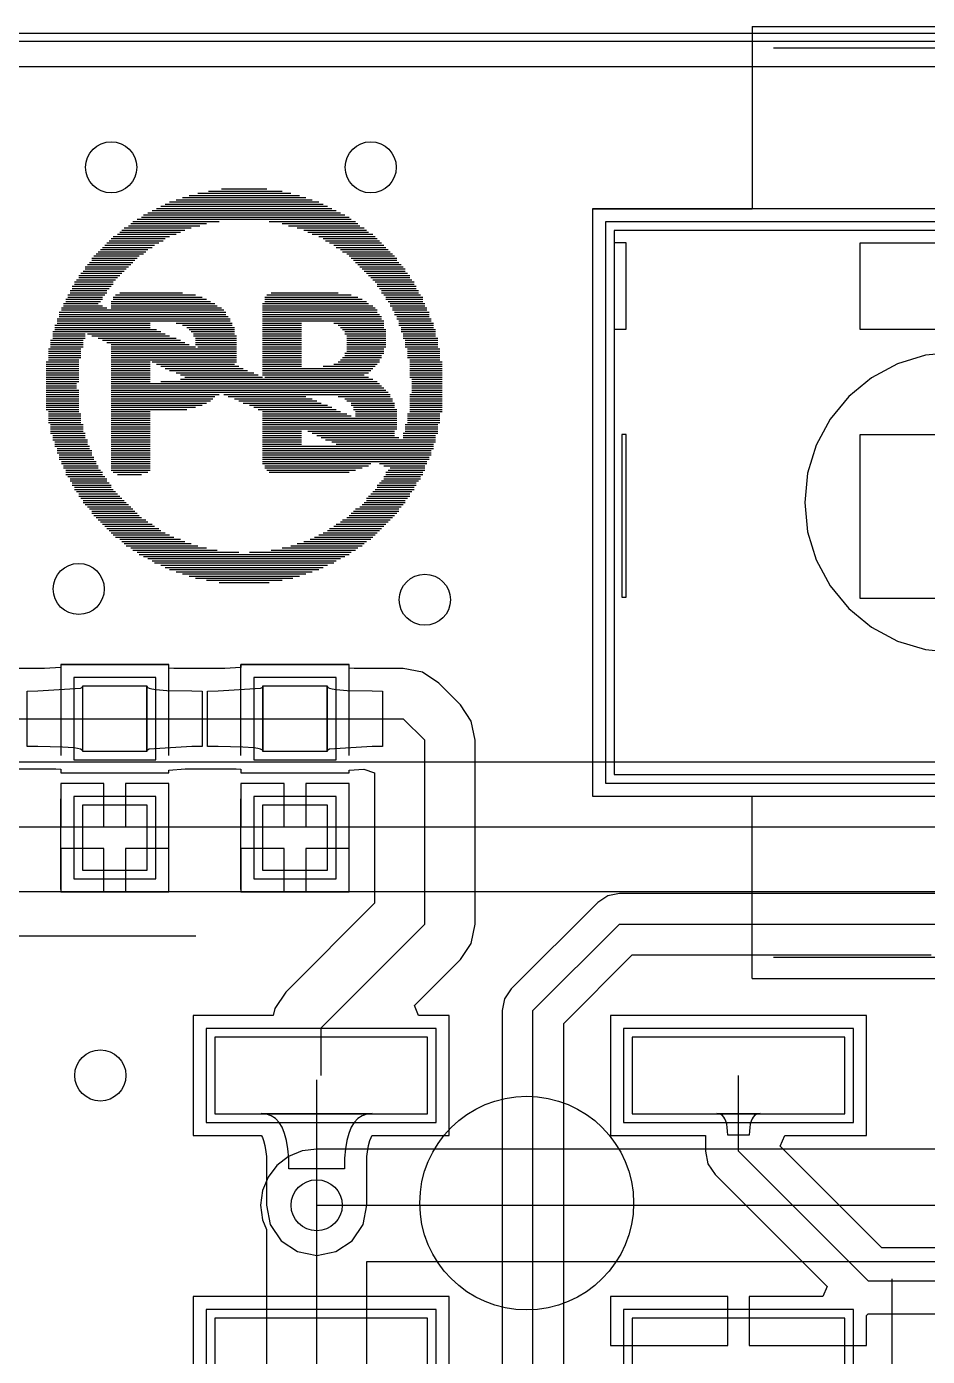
# Model space of a CAD drawing. Header units: millimetres. Extents: x 45 to 153, y 65 to 102.
# Drawn here: x 75.33 to 85.91, y 86.11 to 101.73 of the extents above; entities that cross this region are included whole.
import ezdxf

# ---------------------------------------------------------------- set-up
doc = ezdxf.new("R2010")
doc.units = ezdxf.units.MM
for name, color, linetype in [('BottomLayer', 5, 'Continuous'), ('BottomOverlay', 54, 'Continuous'), ('KeepOutLayer', 6, 'Continuous'), ('Mechanical1', 6, 'Continuous'), ('Mechanical4', 56, 'Continuous'), ('MultiLayer', 9, 'Continuous'), ('TopLayer', 1, 'Continuous'), ('TopOverlay', 2, 'Continuous'), ('TopPaste', 8, 'Continuous'), ('TopSolder', 216, 'Continuous')]:
    doc.layers.add(name, color=color, linetype=linetype)

# ---------------------------------------------------------------- blocks, each defined once
blk = doc.blocks.new('IRL2203_1')
at = {"layer": 'Mechanical1'}
for p, q in [((-2.8, 12.82), (-2.8, 3.16)), ((7.88, 12.82), (7.88, 3.16))]:
    blk.add_line(p, q, dxfattribs=at)
at = {"layer": 'Mechanical4'}
for p, q in [((-0.91, 14.94), (5.99, 14.94)), ((-0.91, 14.94), (-0.91, 13.07)), ((5.99, 14.94), (5.99, 13.07)), ((-3.05, 13.07), (-3.05, 2.91)), ((-3.05, 13.07), (-0.91, 13.07)), ((8.13, 13.07), (5.99, 13.07)), ((8.13, 13.07), (8.13, 2.91)), ((-3.05, 2.91), (-0.78, 2.91)), ((-0.78, 2.91), (-0.78, -2.14)), ((5.86, 2.91), (5.86, -2.14)), ((5.86, 2.91), (8.13, 2.91)), ((5.86, -2.14), (-0.78, -2.14))]:
    blk.add_line(p, q, dxfattribs=at)
at = {"layer": 'TopLayer'}
for p, q in [((-0.655, 14.69), (-0.655, 6.69)), ((5.735, 14.69), (-0.655, 14.69)), ((5.735, 6.69), (5.735, 14.69)), ((-0.655, 6.69), (5.735, 6.69)), ((-0.53, 1.89), (-0.53, -1.89)), ((0.53, 1.89), (-0.53, 1.89)), ((0.53, -1.89), (0.53, 1.89)), ((4.55, 1.89), (4.55, -1.89)), ((5.61, 1.89), (4.55, 1.89)), ((5.61, -1.89), (5.61, 1.89)), ((-0.53, -1.89), (0.53, -1.89)), ((4.55, -1.89), (5.61, -1.89))]:
    blk.add_line(p, q, dxfattribs=at)
at = {"layer": 'TopOverlay'}
blk.add_line((-2.8, 3.16), (7.86, 3.16), dxfattribs=at)
blk.add_circle((-1.51, -0.4), 0.25, dxfattribs=at)
at = {"layer": 'TopPaste'}
for p, q in [((-0.655, 14.69), (-0.655, 6.69)), ((5.735, 14.69), (-0.655, 14.69)), ((4.577, 14.689), (4.577, 14.55)), ((5.59, 14.689), (4.577, 14.689)), ((5.59, 14.55), (5.59, 14.689)), ((5.735, 6.69), (5.735, 14.69)), ((1.428, 14.599), (1.428, 14.55)), ((3.34, 14.599), (1.428, 14.599)), ((1.428, 14.55), (3.34, 14.55)), ((3.34, 14.55), (3.34, 14.599)), ((4.577, 14.55), (5.59, 14.55)), ((1.412, 10.842), (1.412, 11.8)), ((1.412, 11.8), (3.34, 11.8)), ((3.34, 11.8), (3.34, 10.842)), ((4.572, 10.815), (4.572, 11.8)), ((4.572, 11.8), (5.59, 11.8)), ((5.59, 11.8), (5.59, 10.815)), ((3.34, 10.842), (1.412, 10.842)), ((5.59, 10.815), (4.572, 10.815)), ((1.402, 6.968), (1.402, 9.05)), ((1.402, 9.05), (3.34, 9.05)), ((3.34, 9.05), (3.34, 6.968)), ((4.566, 6.958), (4.566, 9.05)), ((4.566, 9.05), (5.59, 9.05)), ((5.59, 9.05), (5.59, 6.958)), ((3.34, 6.968), (1.402, 6.968)), ((5.59, 6.958), (4.566, 6.958)), ((-0.655, 6.69), (5.735, 6.69)), ((-0.53, 1.89), (-0.53, -1.89)), ((0.53, 1.89), (-0.53, 1.89)), ((0.53, -1.89), (0.53, 1.89)), ((4.55, 1.89), (4.55, -1.89)), ((5.61, 1.89), (4.55, 1.89)), ((5.61, -1.89), (5.61, 1.89)), ((-0.53, -1.89), (0.53, -1.89)), ((4.55, -1.89), (5.61, -1.89))]:
    blk.add_line(p, q, dxfattribs=at)
at = {"layer": 'TopSolder'}
for p, q in [((-0.757, 14.792), (-0.757, 6.588)), ((5.837, 14.792), (-0.757, 14.792)), ((5.837, 6.588), (5.837, 14.792)), ((-0.757, 6.588), (5.837, 6.588)), ((-0.632, 1.992), (-0.632, -1.992)), ((0.632, 1.992), (-0.632, 1.992)), ((0.632, -1.992), (0.632, 1.992)), ((4.448, 1.992), (4.448, -1.992)), ((5.712, 1.992), (4.448, 1.992)), ((5.712, -1.992), (5.712, 1.992)), ((-0.632, -1.992), (0.632, -1.992)), ((4.448, -1.992), (5.712, -1.992))]:
    blk.add_line(p, q, dxfattribs=at)
blk = doc.blocks.new('__2812__41')
at = {"layer": 'TopLayer'}
for p, q in [((-1.25, 0.45), (-1.25, -0.45)), ((1.25, 0.45), (-1.25, 0.45)), ((1.25, -0.45), (1.25, 0.45)), ((3.65, 0.45), (3.65, -0.45)), ((6.15, 0.45), (3.65, 0.45)), ((6.15, -0.45), (6.15, 0.45)), ((-1.25, -0.45), (1.25, -0.45)), ((3.65, -0.45), (6.15, -0.45)), ((-1.25, -2.85), (-1.25, -3.75)), ((1.25, -2.85), (-1.25, -2.85)), ((1.25, -3.75), (1.25, -2.85)), ((3.65, -2.85), (3.65, -3.75)), ((6.15, -2.85), (3.65, -2.85)), ((6.15, -3.75), (6.15, -2.85)), ((-1.25, -3.75), (1.25, -3.75)), ((3.65, -3.75), (6.15, -3.75))]:
    blk.add_line(p, q, dxfattribs=at)
at = {"layer": 'TopOverlay'}
blk.add_line((6.706, -4.115), (6.706, -2.388), dxfattribs=at)
blk.add_circle((2.413, -1.499), 1.255, dxfattribs=at)
at = {"layer": 'TopPaste'}
for p, q in [((-1.25, 0.45), (-1.25, -0.45)), ((1.25, 0.45), (-1.25, 0.45)), ((1.25, -0.45), (1.25, 0.45)), ((3.65, 0.45), (3.65, -0.45)), ((6.15, 0.45), (3.65, 0.45)), ((6.15, -0.45), (6.15, 0.45)), ((-1.25, -0.45), (1.25, -0.45)), ((3.65, -0.45), (6.15, -0.45)), ((-1.25, -2.85), (-1.25, -3.75)), ((1.25, -2.85), (-1.25, -2.85)), ((1.25, -3.75), (1.25, -2.85)), ((3.65, -2.85), (3.65, -3.75)), ((6.15, -2.85), (3.65, -2.85)), ((6.15, -3.75), (6.15, -2.85)), ((-1.25, -3.75), (1.25, -3.75)), ((3.65, -3.75), (6.15, -3.75))]:
    blk.add_line(p, q, dxfattribs=at)
at = {"layer": 'TopSolder'}
for p, q in [((-1.352, 0.552), (-1.352, -0.552)), ((1.352, 0.552), (-1.352, 0.552)), ((1.352, -0.552), (1.352, 0.552)), ((3.548, 0.552), (3.548, -0.552)), ((6.252, 0.552), (3.548, 0.552)), ((6.252, -0.552), (6.252, 0.552)), ((-1.352, -0.552), (1.352, -0.552)), ((3.548, -0.552), (6.252, -0.552)), ((-1.352, -2.748), (-1.352, -3.852)), ((1.352, -2.748), (-1.352, -2.748)), ((1.352, -3.852), (1.352, -2.748)), ((3.548, -2.748), (3.548, -3.852)), ((6.252, -2.748), (3.548, -2.748)), ((6.252, -3.852), (6.252, -2.748)), ((-1.352, -3.852), (1.352, -3.852)), ((3.548, -3.852), (6.252, -3.852))]:
    blk.add_line(p, q, dxfattribs=at)
blk = doc.blocks.new('C0603_62')
at = {"layer": 'TopLayer'}
for p, q in [((-0.356, 0.559), (-0.356, -0.203)), ((0.406, 0.559), (-0.356, 0.559)), ((0.406, -0.203), (0.406, 0.559)), ((1.041, 0.559), (1.041, -0.203)), ((1.803, 0.559), (1.041, 0.559)), ((1.803, -0.203), (1.803, 0.559)), ((-0.356, -0.203), (0.406, -0.203)), ((1.041, -0.203), (1.803, -0.203))]:
    blk.add_line(p, q, dxfattribs=at)
at = {"layer": 'TopOverlay'}
for p, q in [((-0.61, -0.457), (-0.61, 0.813)), ((0.457, 0.813), (-0.61, 0.813)), ((2.032, 0.813), (0.965, 0.813)), ((2.057, -0.457), (2.057, 0.813)), ((-0.61, -0.457), (0.457, -0.457)), ((2.032, -0.457), (0.965, -0.457))]:
    blk.add_line(p, q, dxfattribs=at)
at = {"layer": 'TopPaste'}
for p, q in [((-0.356, 0.559), (-0.356, -0.203)), ((0.406, 0.559), (-0.356, 0.559)), ((0.406, -0.203), (0.406, 0.559)), ((1.041, 0.559), (1.041, -0.203)), ((1.803, 0.559), (1.041, 0.559)), ((1.803, -0.203), (1.803, 0.559)), ((-0.356, -0.203), (0.406, -0.203)), ((1.041, -0.203), (1.803, -0.203))]:
    blk.add_line(p, q, dxfattribs=at)
at = {"layer": 'TopSolder'}
for p, q in [((-0.457, 0.66), (-0.457, -0.305)), ((0.508, 0.66), (-0.457, 0.66)), ((0.508, -0.305), (0.508, 0.66)), ((0.94, 0.66), (0.94, -0.305)), ((1.905, 0.66), (0.94, 0.66)), ((1.905, -0.305), (1.905, 0.66)), ((-0.457, -0.305), (0.508, -0.305)), ((0.94, -0.305), (1.905, -0.305))]:
    blk.add_line(p, q, dxfattribs=at)
blk = doc.blocks.new('C0603_63')
at = {"layer": 'TopLayer'}
for p, q in [((-0.356, 0.559), (-0.356, -0.203)), ((0.406, 0.559), (-0.356, 0.559)), ((0.406, -0.203), (0.406, 0.559)), ((1.041, 0.559), (1.041, -0.203)), ((1.803, 0.559), (1.041, 0.559)), ((1.803, -0.203), (1.803, 0.559)), ((-0.356, -0.203), (0.406, -0.203)), ((1.041, -0.203), (1.803, -0.203))]:
    blk.add_line(p, q, dxfattribs=at)
at = {"layer": 'TopOverlay'}
for p, q in [((-0.61, -0.457), (-0.61, 0.813)), ((0.457, 0.813), (-0.61, 0.813)), ((2.032, 0.813), (0.965, 0.813)), ((2.057, -0.457), (2.057, 0.813)), ((0.457, -0.457), (-0.61, -0.457)), ((2.032, -0.457), (0.965, -0.457))]:
    blk.add_line(p, q, dxfattribs=at)
at = {"layer": 'TopPaste'}
for p, q in [((-0.356, 0.559), (-0.356, -0.203)), ((0.406, 0.559), (-0.356, 0.559)), ((0.406, -0.203), (0.406, 0.559)), ((1.041, 0.559), (1.041, -0.203)), ((1.803, 0.559), (1.041, 0.559)), ((1.803, -0.203), (1.803, 0.559)), ((-0.356, -0.203), (0.406, -0.203)), ((1.041, -0.203), (1.803, -0.203))]:
    blk.add_line(p, q, dxfattribs=at)
at = {"layer": 'TopSolder'}
for p, q in [((-0.457, 0.66), (-0.457, -0.305)), ((0.508, 0.66), (-0.457, 0.66)), ((0.508, -0.305), (0.508, 0.66)), ((0.94, 0.66), (0.94, -0.305)), ((1.905, 0.66), (0.94, 0.66)), ((1.905, -0.305), (1.905, 0.66)), ((-0.457, -0.305), (0.508, -0.305)), ((0.94, -0.305), (1.905, -0.305))]:
    blk.add_line(p, q, dxfattribs=at)
blk = doc.blocks.new('18650_SMT_B_66')
at = {"layer": 'BottomOverlay'}
for p, q in [((55.2, -1.066), (60.532, -1.066)), ((69.985, -11.58), (-7.015, -11.58))]:
    blk.add_line(p, q, dxfattribs=at)

msp = doc.modelspace()

# ---------------------------------------------------------------- linework, layer by layer
at = {"layer": 'BottomLayer'}
for p, q in [((48.811, 101.262), (146.747, 101.262)), ((85.889, 97.868), (85.559, 97.767)), ((86.233, 97.901), (85.889, 97.868)), ((85.559, 97.767), (85.254, 97.604)), ((85.254, 97.604), (84.987, 97.385)), ((84.987, 97.385), (84.768, 97.118)), ((84.768, 97.118), (84.605, 96.813)), ((84.605, 96.813), (84.504, 96.483)), ((84.504, 96.483), (84.471, 96.139)), ((84.471, 96.139), (84.504, 95.795)), ((84.504, 95.795), (84.605, 95.465)), ((84.605, 95.465), (84.768, 95.16)), ((84.768, 95.16), (84.987, 94.893)), ((84.987, 94.893), (85.254, 94.674)), ((85.254, 94.674), (85.559, 94.511)), ((85.559, 94.511), (85.889, 94.41)), ((85.889, 94.41), (86.233, 94.377)), ((109.347, 93.09), (74.737, 93.09)), ((74.422, 92.329), (104.902, 92.329)), ((74.422, 91.568), (109.032, 91.568)), ((78.41, 88.455), (78.274, 88.35)), ((78.569, 88.521), (78.41, 88.455)), ((78.74, 88.544), (78.569, 88.521)), ((104.775, 88.544), (78.74, 88.544)), ((78.274, 88.35), (78.169, 88.214)), ((78.169, 88.214), (78.103, 88.055)), ((78.103, 88.055), (78.08, 87.884)), ((78.08, 87.884), (78.103, 87.713)), ((78.74, 84.074), (78.74, 87.884)), ((78.74, 87.884), (104.775, 87.884)), ((78.103, 87.713), (78.15, 87.6)), ((78.15, 87.6), (78.15, 84.319)), ((79.33, 84.074), (79.33, 87.224)), ((79.33, 87.224), (104.502, 87.224))]:
    msp.add_line(p, q, dxfattribs=at)
for centre in [(76.327, 100.076), (79.375, 100.076), (75.946, 95.123), (80.01, 94.996), (76.2, 89.408), (78.74, 87.884)]:
    msp.add_circle(centre, 0.3, dxfattribs=at)
at = {"layer": 'KeepOutLayer'}
msp.add_line((47.904, 101.651), (147.876, 101.651), dxfattribs=at)
at = {"layer": 'MultiLayer'}
for centre in [(76.327, 100.076), (79.375, 100.076), (75.946, 95.123), (80.01, 94.996), (76.2, 89.408), (78.74, 87.884)]:
    msp.add_circle(centre, 0.3, dxfattribs=at)
at = {"layer": 'TopLayer'}
for p, q in [((48.811, 101.262), (146.747, 101.262)), ((86.791, 99.588), (81.979, 99.588)), ((81.979, 99.588), (81.979, 92.69)), ((75.734, 94.202), (75.544, 94.189)), ((75.982, 94.234), (75.734, 94.234)), ((75.734, 94.234), (75.734, 94.202)), ((75.991, 94.236), (75.982, 94.234)), ((76.001, 94.234), (75.991, 94.236)), ((76.738, 94.234), (76.001, 94.234)), ((76.747, 94.236), (76.738, 94.234)), ((76.757, 94.234), (76.747, 94.236)), ((77.004, 94.234), (76.757, 94.234)), ((77.004, 94.191), (77.004, 94.234)), ((77.851, 94.202), (77.661, 94.189)), ((78.098, 94.234), (77.851, 94.234)), ((77.851, 94.234), (77.851, 94.202)), ((78.108, 94.236), (78.098, 94.234)), ((78.118, 94.234), (78.108, 94.236)), ((78.854, 94.234), (78.118, 94.234)), ((78.864, 94.236), (78.854, 94.234)), ((78.874, 94.234), (78.864, 94.236)), ((79.121, 94.234), (78.874, 94.234)), ((79.121, 94.191), (79.121, 94.234)), ((75.544, 94.189), (74.946, 94.189)), ((77.062, 94.189), (77.004, 94.191)), ((77.661, 94.189), (77.062, 94.189)), ((79.179, 94.189), (79.121, 94.191)), ((79.756, 94.189), (79.179, 94.189)), ((79.982, 94.144), (79.756, 94.189)), ((80.173, 94.016), (79.982, 94.144)), ((75.341, 93.924), (75.465, 93.925)), ((75.341, 93.274), (75.341, 93.924)), ((75.465, 93.925), (75.965, 93.958)), ((75.965, 93.958), (75.985, 93.967)), ((75.985, 93.967), (75.991, 93.977)), ((75.991, 93.977), (75.991, 93.221)), ((76.747, 93.221), (76.747, 93.977)), ((76.747, 93.977), (76.754, 93.967)), ((76.754, 93.967), (76.773, 93.958)), ((76.773, 93.958), (76.806, 93.95)), ((76.806, 93.95), (76.851, 93.943)), ((76.851, 93.943), (76.981, 93.932)), ((76.981, 93.932), (77.274, 93.925)), ((77.274, 93.925), (77.397, 93.924)), ((77.397, 93.924), (77.397, 93.274)), ((77.458, 93.924), (77.582, 93.925)), ((77.458, 93.274), (77.458, 93.924)), ((77.582, 93.925), (78.082, 93.958)), ((78.082, 93.958), (78.102, 93.967)), ((78.102, 93.967), (78.108, 93.977)), ((78.108, 93.977), (78.108, 93.221)), ((78.864, 93.221), (78.864, 93.977)), ((78.864, 93.977), (78.87, 93.967)), ((78.87, 93.967), (78.89, 93.958)), ((78.89, 93.958), (78.922, 93.95)), ((78.922, 93.95), (78.968, 93.943)), ((78.968, 93.943), (79.098, 93.932)), ((79.098, 93.932), (79.39, 93.925)), ((79.39, 93.925), (79.514, 93.924)), ((79.514, 93.924), (79.514, 93.274)), ((80.427, 93.762), (80.173, 94.016)), ((80.555, 93.571), (80.427, 93.762)), ((70.968, 93.599), (78.486, 93.599)), ((78.486, 93.599), (79.756, 93.599)), ((79.756, 93.599), (80.01, 93.345)), ((80.6, 93.345), (80.555, 93.571)), ((75.465, 93.273), (75.341, 93.274)), ((75.757, 93.266), (75.465, 93.273)), ((75.887, 93.255), (75.757, 93.266)), ((77.274, 93.273), (76.773, 93.24)), ((77.397, 93.274), (77.274, 93.273)), ((77.582, 93.273), (77.458, 93.274)), ((77.874, 93.266), (77.582, 93.273)), ((78.004, 93.255), (77.874, 93.266)), ((79.39, 93.273), (78.89, 93.24)), ((79.514, 93.274), (79.39, 93.273)), ((80.01, 91.186), (80.01, 93.345)), ((80.6, 91.186), (80.6, 93.345)), ((75.933, 93.248), (75.887, 93.255)), ((75.965, 93.24), (75.933, 93.248)), ((75.985, 93.231), (75.965, 93.24)), ((75.991, 93.221), (75.985, 93.231)), ((76.754, 93.231), (76.747, 93.221)), ((76.773, 93.24), (76.754, 93.231)), ((78.05, 93.248), (78.004, 93.255)), ((78.082, 93.24), (78.05, 93.248)), ((78.102, 93.231), (78.082, 93.24)), ((78.108, 93.221), (78.102, 93.231)), ((78.87, 93.231), (78.864, 93.221)), ((78.89, 93.24), (78.87, 93.231)), ((75.078, 93.009), (75.676, 93.009)), ((75.676, 93.009), (75.734, 93.007)), ((75.734, 93.007), (75.734, 92.964)), ((75.734, 92.964), (75.982, 92.964)), ((75.982, 92.964), (75.991, 92.962)), ((75.991, 92.962), (76.001, 92.964)), ((76.001, 92.964), (76.738, 92.964)), ((76.738, 92.964), (76.747, 92.962)), ((76.747, 92.962), (76.757, 92.964)), ((76.757, 92.964), (77.004, 92.964)), ((77.004, 92.996), (77.195, 93.009)), ((77.004, 92.964), (77.004, 92.996)), ((77.195, 93.009), (77.793, 93.009)), ((77.793, 93.009), (77.851, 93.007)), ((77.851, 93.007), (77.851, 92.964)), ((77.851, 92.964), (78.098, 92.964)), ((78.098, 92.964), (78.108, 92.962)), ((78.108, 92.962), (78.118, 92.964)), ((78.118, 92.964), (78.854, 92.964)), ((78.854, 92.964), (78.864, 92.962)), ((78.864, 92.962), (78.874, 92.964)), ((78.874, 92.964), (79.121, 92.964)), ((79.121, 92.996), (79.293, 93.007)), ((79.121, 92.964), (79.121, 92.996)), ((79.293, 93.007), (79.42, 92.962)), ((79.42, 92.962), (79.42, 91.431)), ((76.242, 92.837), (75.734, 92.837)), ((75.734, 92.837), (75.734, 92.329)), ((76.242, 92.329), (76.242, 92.837)), ((77.004, 92.837), (76.496, 92.837)), ((76.496, 92.837), (76.496, 92.329)), ((77.004, 92.329), (77.004, 92.837)), ((78.359, 92.837), (77.851, 92.837)), ((77.851, 92.837), (77.851, 92.329)), ((78.359, 92.329), (78.359, 92.837)), ((79.121, 92.837), (78.613, 92.837)), ((78.613, 92.837), (78.613, 92.329)), ((79.121, 92.329), (79.121, 92.837)), ((81.979, 92.69), (90.487, 92.69)), ((75.734, 92.329), (76.242, 92.329)), ((76.496, 92.329), (77.004, 92.329)), ((77.851, 92.329), (78.359, 92.329)), ((78.613, 92.329), (79.121, 92.329)), ((76.242, 92.075), (75.734, 92.075)), ((75.734, 92.075), (75.734, 91.567)), ((76.242, 91.567), (76.242, 92.075)), ((77.004, 92.075), (76.496, 92.075)), ((76.496, 92.075), (76.496, 91.567)), ((77.004, 91.567), (77.004, 92.075)), ((78.359, 92.075), (77.851, 92.075)), ((77.851, 92.075), (77.851, 91.567)), ((78.359, 91.567), (78.359, 92.075)), ((79.121, 92.075), (78.613, 92.075)), ((78.613, 92.075), (78.613, 91.567)), ((79.121, 91.567), (79.121, 92.075)), ((75.734, 91.567), (76.242, 91.567)), ((76.496, 91.567), (77.004, 91.567)), ((77.851, 91.567), (78.359, 91.567)), ((78.613, 91.567), (79.121, 91.567)), ((82.296, 91.547), (82.158, 91.519)), ((86.106, 91.547), (82.296, 91.547)), ((79.42, 91.431), (78.376, 90.386)), ((82.041, 91.441), (81.025, 90.425)), ((82.158, 91.519), (82.041, 91.441)), ((78.793, 89.969), (80.01, 91.186)), ((80.555, 90.96), (80.6, 91.186)), ((81.28, 90.17), (82.296, 91.186)), ((82.296, 91.186), (86.106, 91.186)), ((80.427, 90.769), (80.555, 90.96)), ((79.888, 90.229), (80.427, 90.769)), ((81.641, 90.02), (82.446, 90.825)), ((82.446, 90.825), (85.956, 90.825)), ((78.376, 90.386), (78.248, 90.195)), ((80.947, 90.308), (80.919, 90.17)), ((81.025, 90.425), (80.947, 90.308)), ((78.248, 90.195), (78.231, 90.112)), ((79.937, 90.112), (79.888, 90.229)), ((80.919, 90.17), (80.919, 85.621)), ((81.28, 85.471), (81.28, 90.17)), ((78.231, 90.112), (77.289, 90.112)), ((77.289, 90.112), (77.289, 88.704)), ((80.297, 90.112), (79.937, 90.112)), ((80.297, 88.704), (80.297, 90.112)), ((81.641, 85.471), (81.641, 90.02)), ((85.197, 90.112), (82.189, 90.112)), ((82.189, 90.112), (82.189, 88.704)), ((85.197, 88.704), (85.197, 90.112)), ((78.793, 89.408), (78.793, 89.969)), ((78.74, 87.884), (78.74, 89.355)), ((83.693, 88.519), (83.693, 89.408)), ((78.152, 88.955), (78.09, 88.961)), ((78.09, 88.961), (79.39, 88.961)), ((78.207, 88.935), (78.152, 88.955)), ((78.256, 88.903), (78.207, 88.935)), ((78.298, 88.857), (78.256, 88.903)), ((79.224, 88.903), (79.182, 88.857)), ((79.273, 88.935), (79.224, 88.903)), ((79.328, 88.955), (79.273, 88.935)), ((79.39, 88.961), (79.328, 88.955)), ((83.463, 88.959), (83.439, 88.961)), ((83.439, 88.961), (83.947, 88.961)), ((83.485, 88.951), (83.463, 88.959)), ((83.504, 88.938), (83.485, 88.951)), ((83.52, 88.92), (83.504, 88.938)), ((83.534, 88.898), (83.52, 88.92)), ((83.546, 88.87), (83.534, 88.898)), ((83.852, 88.898), (83.84, 88.87)), ((83.866, 88.92), (83.852, 88.898)), ((83.882, 88.938), (83.866, 88.92)), ((83.901, 88.951), (83.882, 88.938)), ((83.923, 88.959), (83.901, 88.951)), ((83.947, 88.961), (83.923, 88.959)), ((78.334, 88.799), (78.298, 88.857)), ((78.363, 88.727), (78.334, 88.799)), ((79.146, 88.799), (79.117, 88.727)), ((79.182, 88.857), (79.146, 88.799)), ((83.555, 88.837), (83.546, 88.87)), ((83.561, 88.798), (83.555, 88.837)), ((83.565, 88.755), (83.561, 88.798)), ((83.566, 88.707), (83.565, 88.755)), ((83.821, 88.755), (83.82, 88.707)), ((83.825, 88.798), (83.821, 88.755)), ((83.831, 88.837), (83.825, 88.798)), ((83.84, 88.87), (83.831, 88.837)), ((77.289, 88.704), (78.061, 88.704)), ((78.061, 88.704), (78.063, 88.703)), ((78.063, 88.703), (78.09, 88.701)), ((78.09, 88.701), (78.091, 88.7)), ((78.091, 88.7), (78.102, 88.681)), ((78.102, 88.681), (78.117, 88.644)), ((78.117, 88.644), (78.132, 88.587)), ((78.132, 88.587), (78.145, 88.512)), ((78.386, 88.643), (78.363, 88.727)), ((78.402, 88.545), (78.386, 88.643)), ((79.094, 88.643), (79.078, 88.545)), ((79.117, 88.727), (79.094, 88.643)), ((79.335, 88.512), (79.348, 88.587)), ((79.348, 88.587), (79.363, 88.644)), ((79.363, 88.644), (79.378, 88.681)), ((79.378, 88.681), (79.389, 88.7)), ((79.389, 88.7), (79.39, 88.701)), ((79.39, 88.701), (79.417, 88.703)), ((79.417, 88.703), (79.419, 88.704)), ((79.419, 88.704), (80.297, 88.704)), ((82.189, 88.704), (83.305, 88.704)), ((83.305, 88.704), (83.305, 88.519)), ((83.82, 88.707), (83.566, 88.707)), ((84.184, 88.577), (84.237, 88.704)), ((85.378, 87.383), (84.184, 88.577)), ((84.237, 88.704), (85.197, 88.704)), ((78.145, 88.512), (78.15, 88.458)), ((78.15, 88.458), (78.15, 87.884)), ((78.412, 88.435), (78.402, 88.545)), ((78.415, 88.311), (78.412, 88.435)), ((79.068, 88.435), (79.065, 88.311)), ((79.078, 88.545), (79.068, 88.435)), ((79.33, 88.458), (79.335, 88.512)), ((79.33, 87.884), (79.33, 88.458)), ((83.305, 88.519), (83.334, 88.37)), ((83.693, 88.519), (85.217, 86.995)), ((79.065, 88.311), (78.415, 88.311)), ((83.334, 88.37), (83.418, 88.244)), ((83.418, 88.244), (84.733, 86.929)), ((78.15, 87.884), (78.195, 87.658)), ((79.285, 87.658), (79.33, 87.884)), ((78.195, 87.658), (78.323, 87.467)), ((79.157, 87.467), (79.285, 87.658)), ((78.323, 87.467), (78.514, 87.339)), ((78.514, 87.339), (78.74, 87.294)), ((78.74, 87.294), (78.966, 87.339)), ((78.966, 87.339), (79.157, 87.467)), ((87.599, 87.383), (85.378, 87.383)), ((84.733, 86.929), (84.685, 86.812)), ((85.217, 86.995), (87.63, 86.995)), ((80.297, 86.812), (77.289, 86.812)), ((77.289, 86.812), (77.289, 85.404)), ((80.297, 85.404), (80.297, 86.812)), ((83.566, 86.812), (82.189, 86.812)), ((82.189, 86.812), (82.189, 86.235)), ((83.566, 86.235), (83.566, 86.812)), ((84.685, 86.812), (83.82, 86.812)), ((83.82, 86.812), (83.82, 86.235)), ((85.197, 86.59), (85.217, 86.607)), ((85.197, 86.235), (85.197, 86.59)), ((85.217, 86.607), (87.469, 86.607)), ((82.189, 86.235), (83.566, 86.235)), ((83.82, 86.235), (85.197, 86.235))]:
    msp.add_line(p, q, dxfattribs=at)
for centre in [(76.327, 100.076), (79.375, 100.076), (75.946, 95.123), (80.01, 94.996), (76.2, 89.408), (78.74, 87.884)]:
    msp.add_circle(centre, 0.3, dxfattribs=at)
at = {"layer": 'TopOverlay'}
for p, q in [((77.622, 99.822), (78.156, 99.822)), ((77.013, 99.67), (78.765, 99.67)), ((77.089, 99.695), (78.689, 99.695)), ((77.165, 99.72), (78.613, 99.72)), ((77.241, 99.746), (78.537, 99.746)), ((77.343, 99.771), (78.435, 99.771)), ((77.47, 99.797), (78.334, 99.797)), ((76.708, 99.517), (79.07, 99.517)), ((76.759, 99.543), (79.019, 99.543)), ((76.81, 99.568), (78.969, 99.568)), ((76.86, 99.593), (78.918, 99.593)), ((76.911, 99.619), (78.867, 99.619)), ((76.962, 99.644), (78.816, 99.644)), ((76.479, 99.365), (77.267, 99.365)), ((76.53, 99.39), (77.368, 99.39)), ((76.556, 99.416), (77.445, 99.416)), ((76.581, 99.441), (77.597, 99.441)), ((76.632, 99.466), (79.146, 99.466)), ((76.683, 99.492), (79.121, 99.492)), ((78.181, 99.441), (79.197, 99.441)), ((78.334, 99.416), (79.223, 99.416)), ((78.41, 99.39), (79.248, 99.39)), ((78.511, 99.365), (79.299, 99.365)), ((76.302, 99.212), (76.937, 99.212)), ((76.327, 99.238), (76.962, 99.238)), ((76.352, 99.263), (77.013, 99.263)), ((76.403, 99.289), (77.089, 99.289)), ((76.429, 99.314), (77.14, 99.314)), ((76.454, 99.339), (77.191, 99.339)), ((78.588, 99.339), (79.324, 99.339)), ((78.638, 99.314), (79.35, 99.314)), ((78.689, 99.289), (79.4, 99.289)), ((78.765, 99.263), (79.426, 99.263)), ((78.816, 99.238), (79.451, 99.238)), ((78.842, 99.212), (79.477, 99.212)), ((76.149, 99.06), (76.708, 99.06)), ((76.175, 99.085), (76.733, 99.085)), ((76.2, 99.111), (76.759, 99.111)), ((76.225, 99.136), (76.81, 99.136)), ((76.251, 99.162), (76.835, 99.162)), ((76.276, 99.187), (76.886, 99.187)), ((78.892, 99.187), (79.502, 99.187)), ((78.943, 99.162), (79.527, 99.162)), ((78.969, 99.136), (79.553, 99.136)), ((79.019, 99.111), (79.578, 99.111)), ((79.045, 99.085), (79.604, 99.085)), ((79.096, 99.06), (79.629, 99.06)), ((76.022, 98.908), (76.53, 98.908)), ((76.022, 98.882), (76.505, 98.882)), ((76.048, 98.933), (76.556, 98.933)), ((76.073, 98.958), (76.581, 98.958)), ((76.098, 99.009), (76.632, 99.009)), ((76.098, 98.984), (76.606, 98.984)), ((76.124, 99.035), (76.657, 99.035)), ((79.121, 99.035), (79.654, 99.035)), ((79.146, 99.009), (79.68, 99.009)), ((79.172, 98.984), (79.68, 98.984)), ((79.197, 98.958), (79.705, 98.958)), ((79.223, 98.933), (79.731, 98.933)), ((79.248, 98.908), (79.756, 98.908)), ((79.273, 98.882), (79.781, 98.882)), ((75.895, 98.73), (76.352, 98.73)), ((75.921, 98.755), (76.378, 98.755)), ((75.946, 98.806), (76.429, 98.806)), ((75.946, 98.781), (76.403, 98.781)), ((75.971, 98.831), (76.454, 98.831)), ((75.997, 98.857), (76.479, 98.857)), ((79.299, 98.857), (79.781, 98.857)), ((79.324, 98.831), (79.807, 98.831)), ((79.35, 98.806), (79.832, 98.806)), ((79.375, 98.781), (79.832, 98.781)), ((79.4, 98.755), (79.858, 98.755)), ((79.426, 98.73), (79.883, 98.73)), ((75.819, 98.577), (76.251, 98.577)), ((75.844, 98.628), (76.276, 98.628)), ((75.844, 98.603), (76.276, 98.603)), ((75.87, 98.679), (76.327, 98.679)), ((75.87, 98.654), (76.302, 98.654)), ((75.895, 98.704), (76.352, 98.704)), ((76.378, 98.577), (77.318, 98.577)), ((76.429, 98.603), (77.165, 98.603)), ((78.156, 98.577), (79.146, 98.577)), ((78.207, 98.603), (78.994, 98.603)), ((79.451, 98.704), (79.883, 98.704)), ((79.451, 98.679), (79.908, 98.679)), ((79.477, 98.654), (79.908, 98.654)), ((79.502, 98.628), (79.934, 98.628)), ((79.502, 98.603), (79.934, 98.603)), ((79.527, 98.577), (79.959, 98.577)), ((75.743, 98.425), (76.276, 98.425)), ((75.768, 98.476), (76.175, 98.476)), ((75.768, 98.45), (76.225, 98.45)), ((75.794, 98.527), (76.225, 98.527)), ((75.794, 98.501), (76.2, 98.501)), ((75.819, 98.552), (76.225, 98.552)), ((76.327, 98.501), (77.495, 98.501)), ((76.327, 98.476), (77.546, 98.476)), ((76.327, 98.45), (77.572, 98.45)), ((76.327, 98.425), (77.622, 98.425)), ((76.352, 98.552), (77.394, 98.552)), ((76.352, 98.527), (77.445, 98.527)), ((78.105, 98.476), (79.35, 98.476)), ((78.105, 98.45), (79.4, 98.45)), ((78.105, 98.425), (79.426, 98.425)), ((78.13, 98.552), (79.223, 98.552)), ((78.13, 98.527), (79.273, 98.527)), ((78.13, 98.501), (79.324, 98.501)), ((79.553, 98.552), (79.985, 98.552)), ((79.553, 98.527), (79.985, 98.527)), ((79.578, 98.501), (79.985, 98.501)), ((79.604, 98.476), (80.01, 98.476)), ((79.604, 98.45), (80.01, 98.45)), ((79.629, 98.425), (80.035, 98.425)), ((75.692, 98.298), (77.724, 98.298)), ((75.692, 98.273), (77.724, 98.273)), ((75.717, 98.374), (77.673, 98.374)), ((75.717, 98.349), (77.673, 98.349)), ((75.717, 98.323), (77.699, 98.323)), ((75.743, 98.4), (77.648, 98.4)), ((78.105, 98.4), (79.451, 98.4)), ((78.105, 98.374), (79.451, 98.374)), ((78.105, 98.349), (79.477, 98.349)), ((78.105, 98.323), (79.502, 98.323)), ((78.105, 98.298), (79.502, 98.298)), ((78.105, 98.273), (79.527, 98.273)), ((79.629, 98.4), (80.035, 98.4)), ((79.654, 98.374), (80.061, 98.374)), ((79.654, 98.349), (80.061, 98.349)), ((79.68, 98.323), (80.061, 98.323)), ((79.68, 98.298), (80.086, 98.298)), ((79.705, 98.273), (80.086, 98.273)), ((75.641, 98.146), (76.911, 98.146)), ((75.641, 98.12), (76.022, 98.12)), ((75.667, 98.222), (76.784, 98.222)), ((75.667, 98.196), (76.784, 98.196)), ((75.667, 98.171), (76.86, 98.171)), ((75.692, 98.247), (76.784, 98.247)), ((76.048, 98.12), (76.962, 98.12)), ((77.089, 98.247), (77.749, 98.247)), ((77.165, 98.222), (77.749, 98.222)), ((77.216, 98.196), (77.775, 98.196)), ((77.241, 98.171), (77.775, 98.171)), ((77.267, 98.146), (77.775, 98.146)), ((77.292, 98.12), (77.775, 98.12)), ((78.105, 98.247), (78.562, 98.247)), ((78.105, 98.222), (78.562, 98.222)), ((78.105, 98.196), (78.562, 98.196)), ((78.105, 98.171), (78.562, 98.171)), ((78.105, 98.146), (78.562, 98.146)), ((78.105, 98.12), (78.562, 98.12)), ((78.943, 98.247), (79.527, 98.247)), ((78.994, 98.222), (79.527, 98.222)), ((79.019, 98.196), (79.527, 98.196)), ((79.045, 98.171), (79.553, 98.171)), ((79.07, 98.146), (79.553, 98.146)), ((79.07, 98.12), (79.553, 98.12)), ((79.705, 98.247), (80.112, 98.247)), ((79.705, 98.222), (80.112, 98.222)), ((79.731, 98.196), (80.112, 98.196)), ((79.731, 98.171), (80.137, 98.171)), ((79.731, 98.146), (80.137, 98.146)), ((79.756, 98.12), (80.137, 98.12)), ((75.616, 98.044), (75.997, 98.044)), ((75.616, 98.019), (75.997, 98.019)), ((75.616, 97.993), (75.997, 97.993)), ((75.616, 97.968), (75.997, 97.968)), ((75.641, 98.095), (76.022, 98.095)), ((75.641, 98.069), (76.022, 98.069)), ((76.098, 98.095), (77.013, 98.095)), ((76.175, 98.069), (77.089, 98.069)), ((76.225, 98.044), (77.14, 98.044)), ((76.276, 98.019), (77.191, 98.019)), ((76.327, 97.993), (77.241, 97.993)), ((76.327, 97.968), (77.318, 97.968)), ((77.292, 98.095), (77.8, 98.095)), ((77.318, 98.069), (77.8, 98.069)), ((77.318, 98.044), (77.8, 98.044)), ((77.318, 98.019), (77.8, 98.019)), ((77.318, 97.993), (77.8, 97.993)), ((77.343, 97.968), (77.8, 97.968)), ((78.105, 98.095), (78.562, 98.095)), ((78.105, 98.069), (78.562, 98.069)), ((78.105, 98.044), (78.562, 98.044)), ((78.105, 98.019), (78.562, 98.019)), ((78.105, 97.993), (78.562, 97.993)), ((78.105, 97.968), (78.562, 97.968)), ((79.096, 98.095), (79.553, 98.095)), ((79.096, 98.069), (79.553, 98.069)), ((79.096, 98.044), (79.553, 98.044)), ((79.096, 98.019), (79.553, 98.019)), ((79.096, 97.993), (79.553, 97.993)), ((79.096, 97.968), (79.553, 97.968)), ((79.756, 98.095), (80.137, 98.095)), ((79.756, 98.069), (80.162, 98.069)), ((79.781, 98.044), (80.162, 98.044)), ((79.781, 98.019), (80.162, 98.019)), ((79.781, 97.993), (80.162, 97.993)), ((79.781, 97.968), (80.162, 97.968)), ((75.565, 97.79), (75.946, 97.79)), ((75.59, 97.942), (75.971, 97.942)), ((75.59, 97.917), (75.971, 97.917)), ((75.59, 97.892), (75.971, 97.892)), ((75.59, 97.866), (75.971, 97.866)), ((75.59, 97.841), (75.971, 97.841)), ((75.59, 97.815), (75.946, 97.815)), ((76.327, 97.942), (77.8, 97.942)), ((76.327, 97.917), (77.8, 97.917)), ((76.327, 97.892), (77.8, 97.892)), ((76.327, 97.866), (77.8, 97.866)), ((76.327, 97.841), (77.8, 97.841)), ((76.327, 97.815), (77.8, 97.815)), ((76.327, 97.79), (76.784, 97.79)), ((76.81, 97.79), (77.8, 97.79)), ((78.105, 97.942), (78.562, 97.942)), ((78.105, 97.917), (78.562, 97.917)), ((78.105, 97.892), (78.562, 97.892)), ((78.105, 97.866), (78.562, 97.866)), ((78.105, 97.841), (78.562, 97.841)), ((78.105, 97.815), (78.562, 97.815)), ((78.105, 97.79), (78.562, 97.79)), ((78.994, 97.79), (79.477, 97.79)), ((79.019, 97.815), (79.477, 97.815)), ((79.045, 97.841), (79.502, 97.841)), ((79.07, 97.892), (79.527, 97.892)), ((79.07, 97.866), (79.502, 97.866)), ((79.096, 97.942), (79.527, 97.942)), ((79.096, 97.917), (79.527, 97.917)), ((79.807, 97.942), (80.188, 97.942)), ((79.807, 97.917), (80.188, 97.917)), ((79.807, 97.892), (80.188, 97.892)), ((79.807, 97.866), (80.188, 97.866)), ((79.807, 97.841), (80.188, 97.841)), ((79.832, 97.815), (80.188, 97.815)), ((79.832, 97.79), (80.213, 97.79)), ((75.565, 97.765), (75.946, 97.765)), ((75.565, 97.739), (75.946, 97.739)), ((75.565, 97.714), (75.946, 97.714)), ((75.565, 97.688), (75.946, 97.688)), ((75.565, 97.663), (75.946, 97.663)), ((75.565, 97.638), (75.946, 97.638)), ((76.327, 97.765), (76.784, 97.765)), ((76.327, 97.739), (76.784, 97.739)), ((76.327, 97.714), (76.784, 97.714)), ((76.327, 97.688), (76.784, 97.688)), ((76.327, 97.663), (76.784, 97.663)), ((76.327, 97.638), (76.784, 97.638)), ((76.86, 97.765), (77.775, 97.765)), ((76.911, 97.739), (77.826, 97.739)), ((76.962, 97.714), (77.876, 97.714)), ((77.013, 97.688), (77.927, 97.688)), ((77.089, 97.663), (78.003, 97.663)), ((77.14, 97.638), (78.054, 97.638)), ((78.105, 97.765), (78.562, 97.765)), ((78.105, 97.739), (78.562, 97.739)), ((78.105, 97.714), (79.4, 97.714)), ((78.105, 97.688), (79.375, 97.688)), ((78.105, 97.663), (79.35, 97.663)), ((78.105, 97.638), (79.299, 97.638)), ((78.816, 97.739), (79.426, 97.739)), ((78.943, 97.765), (79.451, 97.765)), ((79.832, 97.765), (80.213, 97.765)), ((79.832, 97.739), (80.213, 97.739)), ((79.832, 97.714), (80.213, 97.714)), ((79.832, 97.688), (80.213, 97.688)), ((79.832, 97.663), (80.213, 97.663)), ((79.832, 97.638), (80.213, 97.638)), ((75.565, 97.612), (75.946, 97.612)), ((75.565, 97.587), (75.946, 97.587)), ((75.565, 97.561), (75.946, 97.561)), ((75.565, 97.536), (75.921, 97.536)), ((75.565, 97.511), (75.921, 97.511)), ((75.565, 97.485), (75.921, 97.485)), ((76.327, 97.612), (76.784, 97.612)), ((76.327, 97.587), (76.784, 97.587)), ((76.327, 97.561), (76.784, 97.561)), ((76.327, 97.536), (79.477, 97.536)), ((76.327, 97.511), (79.502, 97.511)), ((76.327, 97.485), (79.527, 97.485)), ((76.911, 97.561), (79.451, 97.561)), ((77.14, 97.587), (79.4, 97.587)), ((77.191, 97.612), (78.105, 97.612)), ((78.13, 97.612), (79.35, 97.612)), ((79.832, 97.612), (80.213, 97.612)), ((79.858, 97.587), (80.213, 97.587)), ((79.858, 97.561), (80.213, 97.561)), ((79.858, 97.536), (80.213, 97.536)), ((79.858, 97.511), (80.213, 97.511)), ((79.858, 97.485), (80.213, 97.485)), ((75.565, 97.46), (75.946, 97.46)), ((75.565, 97.434), (75.946, 97.434)), ((75.565, 97.409), (75.946, 97.409)), ((75.565, 97.384), (75.946, 97.384)), ((75.565, 97.358), (75.946, 97.358)), ((75.565, 97.333), (75.946, 97.333)), ((76.327, 97.46), (79.553, 97.46)), ((76.327, 97.434), (79.578, 97.434)), ((76.327, 97.409), (77.597, 97.409)), ((76.327, 97.384), (77.546, 97.384)), ((76.327, 97.358), (77.521, 97.358)), ((76.327, 97.333), (77.495, 97.333)), ((77.648, 97.409), (79.604, 97.409)), ((77.699, 97.384), (78.613, 97.384)), ((77.775, 97.358), (78.689, 97.358)), ((77.826, 97.333), (78.74, 97.333)), ((78.994, 97.384), (79.604, 97.384)), ((79.07, 97.358), (79.629, 97.358)), ((79.096, 97.333), (79.629, 97.333)), ((79.832, 97.409), (80.213, 97.409)), ((79.832, 97.384), (80.213, 97.384)), ((79.832, 97.358), (80.213, 97.358)), ((79.832, 97.333), (80.213, 97.333)), ((79.858, 97.46), (80.213, 97.46)), ((79.858, 97.434), (80.213, 97.434)), ((75.565, 97.307), (75.946, 97.307)), ((75.565, 97.282), (75.946, 97.282)), ((75.565, 97.257), (75.946, 97.257)), ((75.565, 97.231), (75.946, 97.231)), ((75.59, 97.206), (75.946, 97.206)), ((75.59, 97.18), (75.971, 97.18)), ((76.327, 97.307), (77.445, 97.307)), ((76.327, 97.282), (77.394, 97.282)), ((76.327, 97.257), (77.318, 97.257)), ((76.327, 97.231), (77.216, 97.231)), ((76.327, 97.206), (76.784, 97.206)), ((76.327, 97.18), (76.784, 97.18)), ((77.876, 97.307), (78.791, 97.307)), ((77.953, 97.282), (78.867, 97.282)), ((78.003, 97.257), (78.918, 97.257)), ((78.054, 97.231), (78.969, 97.231)), ((78.105, 97.206), (79.019, 97.206)), ((78.105, 97.18), (79.096, 97.18)), ((79.146, 97.307), (79.654, 97.307)), ((79.146, 97.282), (79.654, 97.282)), ((79.172, 97.257), (79.654, 97.257)), ((79.172, 97.231), (79.68, 97.231)), ((79.197, 97.206), (79.68, 97.206)), ((79.197, 97.18), (79.68, 97.18)), ((79.807, 97.18), (80.188, 97.18)), ((79.832, 97.307), (80.213, 97.307)), ((79.832, 97.282), (80.213, 97.282)), ((79.832, 97.257), (80.213, 97.257)), ((79.832, 97.231), (80.213, 97.231)), ((79.832, 97.206), (80.213, 97.206)), ((75.59, 97.155), (75.971, 97.155)), ((75.59, 97.13), (75.971, 97.13)), ((75.59, 97.104), (75.971, 97.104)), ((75.59, 97.079), (75.971, 97.079)), ((75.616, 97.053), (75.997, 97.053)), ((75.616, 97.028), (75.997, 97.028)), ((76.327, 97.155), (76.784, 97.155)), ((76.327, 97.13), (76.784, 97.13)), ((76.327, 97.104), (76.784, 97.104)), ((76.327, 97.079), (76.784, 97.079)), ((76.327, 97.053), (76.784, 97.053)), ((76.327, 97.028), (76.784, 97.028)), ((78.105, 97.155), (79.146, 97.155)), ((78.105, 97.13), (79.68, 97.13)), ((78.105, 97.104), (79.68, 97.104)), ((78.105, 97.079), (79.68, 97.079)), ((78.105, 97.053), (79.68, 97.053)), ((78.105, 97.028), (79.68, 97.028)), ((79.197, 97.155), (79.68, 97.155)), ((79.781, 97.053), (80.162, 97.053)), ((79.781, 97.028), (80.162, 97.028)), ((79.807, 97.155), (80.188, 97.155)), ((79.807, 97.13), (80.188, 97.13)), ((79.807, 97.104), (80.188, 97.104)), ((79.807, 97.079), (80.188, 97.079)), ((75.616, 97.003), (75.997, 97.003)), ((75.616, 96.977), (75.997, 96.977)), ((75.616, 96.952), (76.022, 96.952)), ((75.641, 96.926), (76.022, 96.926)), ((75.641, 96.901), (76.022, 96.901)), ((75.641, 96.876), (76.048, 96.876)), ((76.327, 97.003), (76.784, 97.003)), ((76.327, 96.977), (76.784, 96.977)), ((76.327, 96.952), (76.784, 96.952)), ((76.327, 96.926), (76.784, 96.926)), ((76.327, 96.901), (76.784, 96.901)), ((76.327, 96.876), (76.784, 96.876)), ((78.105, 97.003), (79.68, 97.003)), ((78.105, 96.977), (78.562, 96.977)), ((78.105, 96.952), (78.562, 96.952)), ((78.105, 96.926), (78.562, 96.926)), ((78.105, 96.901), (78.562, 96.901)), ((78.105, 96.876), (78.562, 96.876)), ((78.638, 96.977), (79.654, 96.977)), ((78.689, 96.952), (79.654, 96.952)), ((78.74, 96.926), (79.654, 96.926)), ((78.791, 96.901), (79.705, 96.901)), ((78.842, 96.876), (80.137, 96.876)), ((79.756, 96.952), (80.162, 96.952)), ((79.756, 96.926), (80.137, 96.926)), ((79.756, 96.901), (80.137, 96.901)), ((79.781, 97.003), (80.162, 97.003)), ((79.781, 96.977), (80.162, 96.977)), ((75.667, 96.85), (76.048, 96.85)), ((75.667, 96.825), (76.048, 96.825)), ((75.667, 96.799), (76.073, 96.799)), ((75.692, 96.774), (76.073, 96.774)), ((75.692, 96.749), (76.098, 96.749)), ((75.692, 96.723), (76.098, 96.723)), ((75.717, 96.698), (76.098, 96.698)), ((76.327, 96.85), (76.784, 96.85)), ((76.327, 96.825), (76.784, 96.825)), ((76.327, 96.799), (76.784, 96.799)), ((76.327, 96.774), (76.784, 96.774)), ((76.327, 96.749), (76.784, 96.749)), ((76.327, 96.723), (76.784, 96.723)), ((76.327, 96.698), (76.784, 96.698)), ((78.105, 96.85), (78.562, 96.85)), ((78.105, 96.825), (78.562, 96.825)), ((78.105, 96.799), (80.112, 96.799)), ((78.105, 96.774), (80.112, 96.774)), ((78.105, 96.749), (80.086, 96.749)), ((78.105, 96.723), (80.086, 96.723)), ((78.105, 96.698), (80.086, 96.698)), ((78.918, 96.85), (80.137, 96.85)), ((78.969, 96.825), (80.112, 96.825)), ((75.717, 96.672), (76.124, 96.672)), ((75.717, 96.647), (76.124, 96.647)), ((75.743, 96.622), (76.149, 96.622)), ((75.743, 96.596), (76.149, 96.596)), ((75.768, 96.571), (76.175, 96.571)), ((75.768, 96.545), (76.175, 96.545)), ((76.327, 96.672), (76.784, 96.672)), ((76.327, 96.647), (76.784, 96.647)), ((76.327, 96.622), (76.784, 96.622)), ((76.327, 96.596), (76.784, 96.596)), ((76.327, 96.571), (76.784, 96.571)), ((76.327, 96.545), (76.784, 96.545)), ((78.105, 96.672), (80.061, 96.672)), ((78.105, 96.647), (80.061, 96.647)), ((78.105, 96.622), (80.035, 96.622)), ((78.105, 96.596), (79.375, 96.596)), ((78.13, 96.571), (79.35, 96.571)), ((78.13, 96.545), (79.273, 96.545)), ((79.477, 96.596), (80.035, 96.596)), ((79.527, 96.571), (80.01, 96.571)), ((79.604, 96.545), (80.01, 96.545)), ((75.794, 96.52), (76.2, 96.52)), ((75.794, 96.495), (76.225, 96.495)), ((75.794, 96.469), (76.225, 96.469)), ((75.819, 96.444), (76.251, 96.444)), ((75.844, 96.418), (76.276, 96.418)), ((75.844, 96.393), (76.276, 96.393)), ((76.327, 96.52), (76.784, 96.52)), ((76.352, 96.495), (76.759, 96.495)), ((76.403, 96.469), (76.683, 96.469)), ((78.156, 96.52), (79.197, 96.52)), ((78.181, 96.495), (79.121, 96.495)), ((79.502, 96.393), (79.934, 96.393)), ((79.527, 96.444), (79.959, 96.444)), ((79.527, 96.418), (79.959, 96.418)), ((79.553, 96.495), (79.985, 96.495)), ((79.553, 96.469), (79.985, 96.469)), ((79.578, 96.52), (80.01, 96.52)), ((75.87, 96.368), (76.302, 96.368)), ((75.87, 96.342), (76.327, 96.342)), ((75.895, 96.317), (76.327, 96.317)), ((75.895, 96.291), (76.352, 96.291)), ((75.921, 96.266), (76.378, 96.266)), ((75.946, 96.241), (76.403, 96.241)), ((79.375, 96.241), (79.832, 96.241)), ((79.4, 96.266), (79.858, 96.266)), ((79.426, 96.291), (79.883, 96.291)), ((79.451, 96.342), (79.908, 96.342)), ((79.451, 96.317), (79.883, 96.317)), ((79.477, 96.368), (79.908, 96.368)), ((75.946, 96.215), (76.429, 96.215)), ((75.971, 96.19), (76.454, 96.19)), ((75.997, 96.164), (76.479, 96.164)), ((75.997, 96.139), (76.505, 96.139)), ((76.022, 96.114), (76.53, 96.114)), ((76.048, 96.088), (76.556, 96.088)), ((79.248, 96.088), (79.731, 96.088)), ((79.273, 96.114), (79.756, 96.114)), ((79.299, 96.139), (79.781, 96.139)), ((79.324, 96.19), (79.807, 96.19)), ((79.324, 96.164), (79.781, 96.164)), ((79.35, 96.215), (79.832, 96.215)), ((76.073, 96.063), (76.581, 96.063)), ((76.098, 96.037), (76.606, 96.037)), ((76.098, 96.012), (76.632, 96.012)), ((76.124, 95.987), (76.657, 95.987)), ((76.149, 95.961), (76.683, 95.961)), ((76.175, 95.936), (76.733, 95.936)), ((79.045, 95.936), (79.604, 95.936)), ((79.096, 95.961), (79.629, 95.961)), ((79.121, 95.987), (79.654, 95.987)), ((79.146, 96.012), (79.68, 96.012)), ((79.172, 96.037), (79.705, 96.037)), ((79.197, 96.063), (79.705, 96.063)), ((76.2, 95.91), (76.759, 95.91)), ((76.225, 95.885), (76.81, 95.885)), ((76.251, 95.86), (76.835, 95.86)), ((76.276, 95.834), (76.886, 95.834)), ((76.302, 95.809), (76.911, 95.809)), ((76.327, 95.783), (76.962, 95.783)), ((76.352, 95.758), (77.013, 95.758)), ((78.765, 95.758), (79.426, 95.758)), ((78.816, 95.783), (79.451, 95.783)), ((78.867, 95.809), (79.477, 95.809)), ((78.892, 95.834), (79.502, 95.834)), ((78.943, 95.86), (79.527, 95.86)), ((78.969, 95.885), (79.553, 95.885)), ((79.019, 95.91), (79.578, 95.91)), ((76.378, 95.733), (77.064, 95.733)), ((76.429, 95.707), (77.14, 95.707)), ((76.454, 95.682), (77.191, 95.682)), ((76.479, 95.656), (77.267, 95.656)), ((76.505, 95.631), (77.343, 95.631)), ((76.556, 95.606), (77.445, 95.606)), ((78.334, 95.606), (79.223, 95.606)), ((78.435, 95.631), (79.273, 95.631)), ((78.511, 95.656), (79.299, 95.656)), ((78.588, 95.682), (79.324, 95.682)), ((78.664, 95.707), (79.375, 95.707)), ((78.715, 95.733), (79.4, 95.733)), ((76.581, 95.58), (77.572, 95.58)), ((76.632, 95.555), (77.826, 95.555)), ((76.657, 95.529), (79.121, 95.529)), ((76.708, 95.504), (79.07, 95.504)), ((76.759, 95.479), (79.019, 95.479)), ((76.81, 95.453), (78.969, 95.453)), ((77.953, 95.555), (79.146, 95.555)), ((78.207, 95.58), (79.197, 95.58)), ((76.835, 95.428), (78.943, 95.428)), ((76.911, 95.402), (78.867, 95.402)), ((76.962, 95.377), (78.816, 95.377)), ((77.013, 95.352), (78.765, 95.352)), ((77.089, 95.326), (78.689, 95.326)), ((77.165, 95.301), (78.613, 95.301)), ((77.241, 95.275), (78.537, 95.275)), ((77.318, 95.25), (78.461, 95.25)), ((77.445, 95.225), (78.334, 95.225)), ((77.597, 95.199), (78.181, 95.199))]:
    msp.add_line(p, q, dxfattribs=at)

# ---------------------------------------------------------------- block references
for name, p, rotation in [('IRL2203_1', (96.923, 93.599), 90), ('18650_SMT_B_66', (132.521, 89.979), 180), ('C0603_62', (76.192, 93.624), 270), ('C0603_63', (78.308, 93.624), 270), ('__2812__41', (78.793, 89.408), 360)]:
    msp.add_blockref(name, p, dxfattribs=dict(rotation=rotation))

doc.saveas('drawing.dxf')
